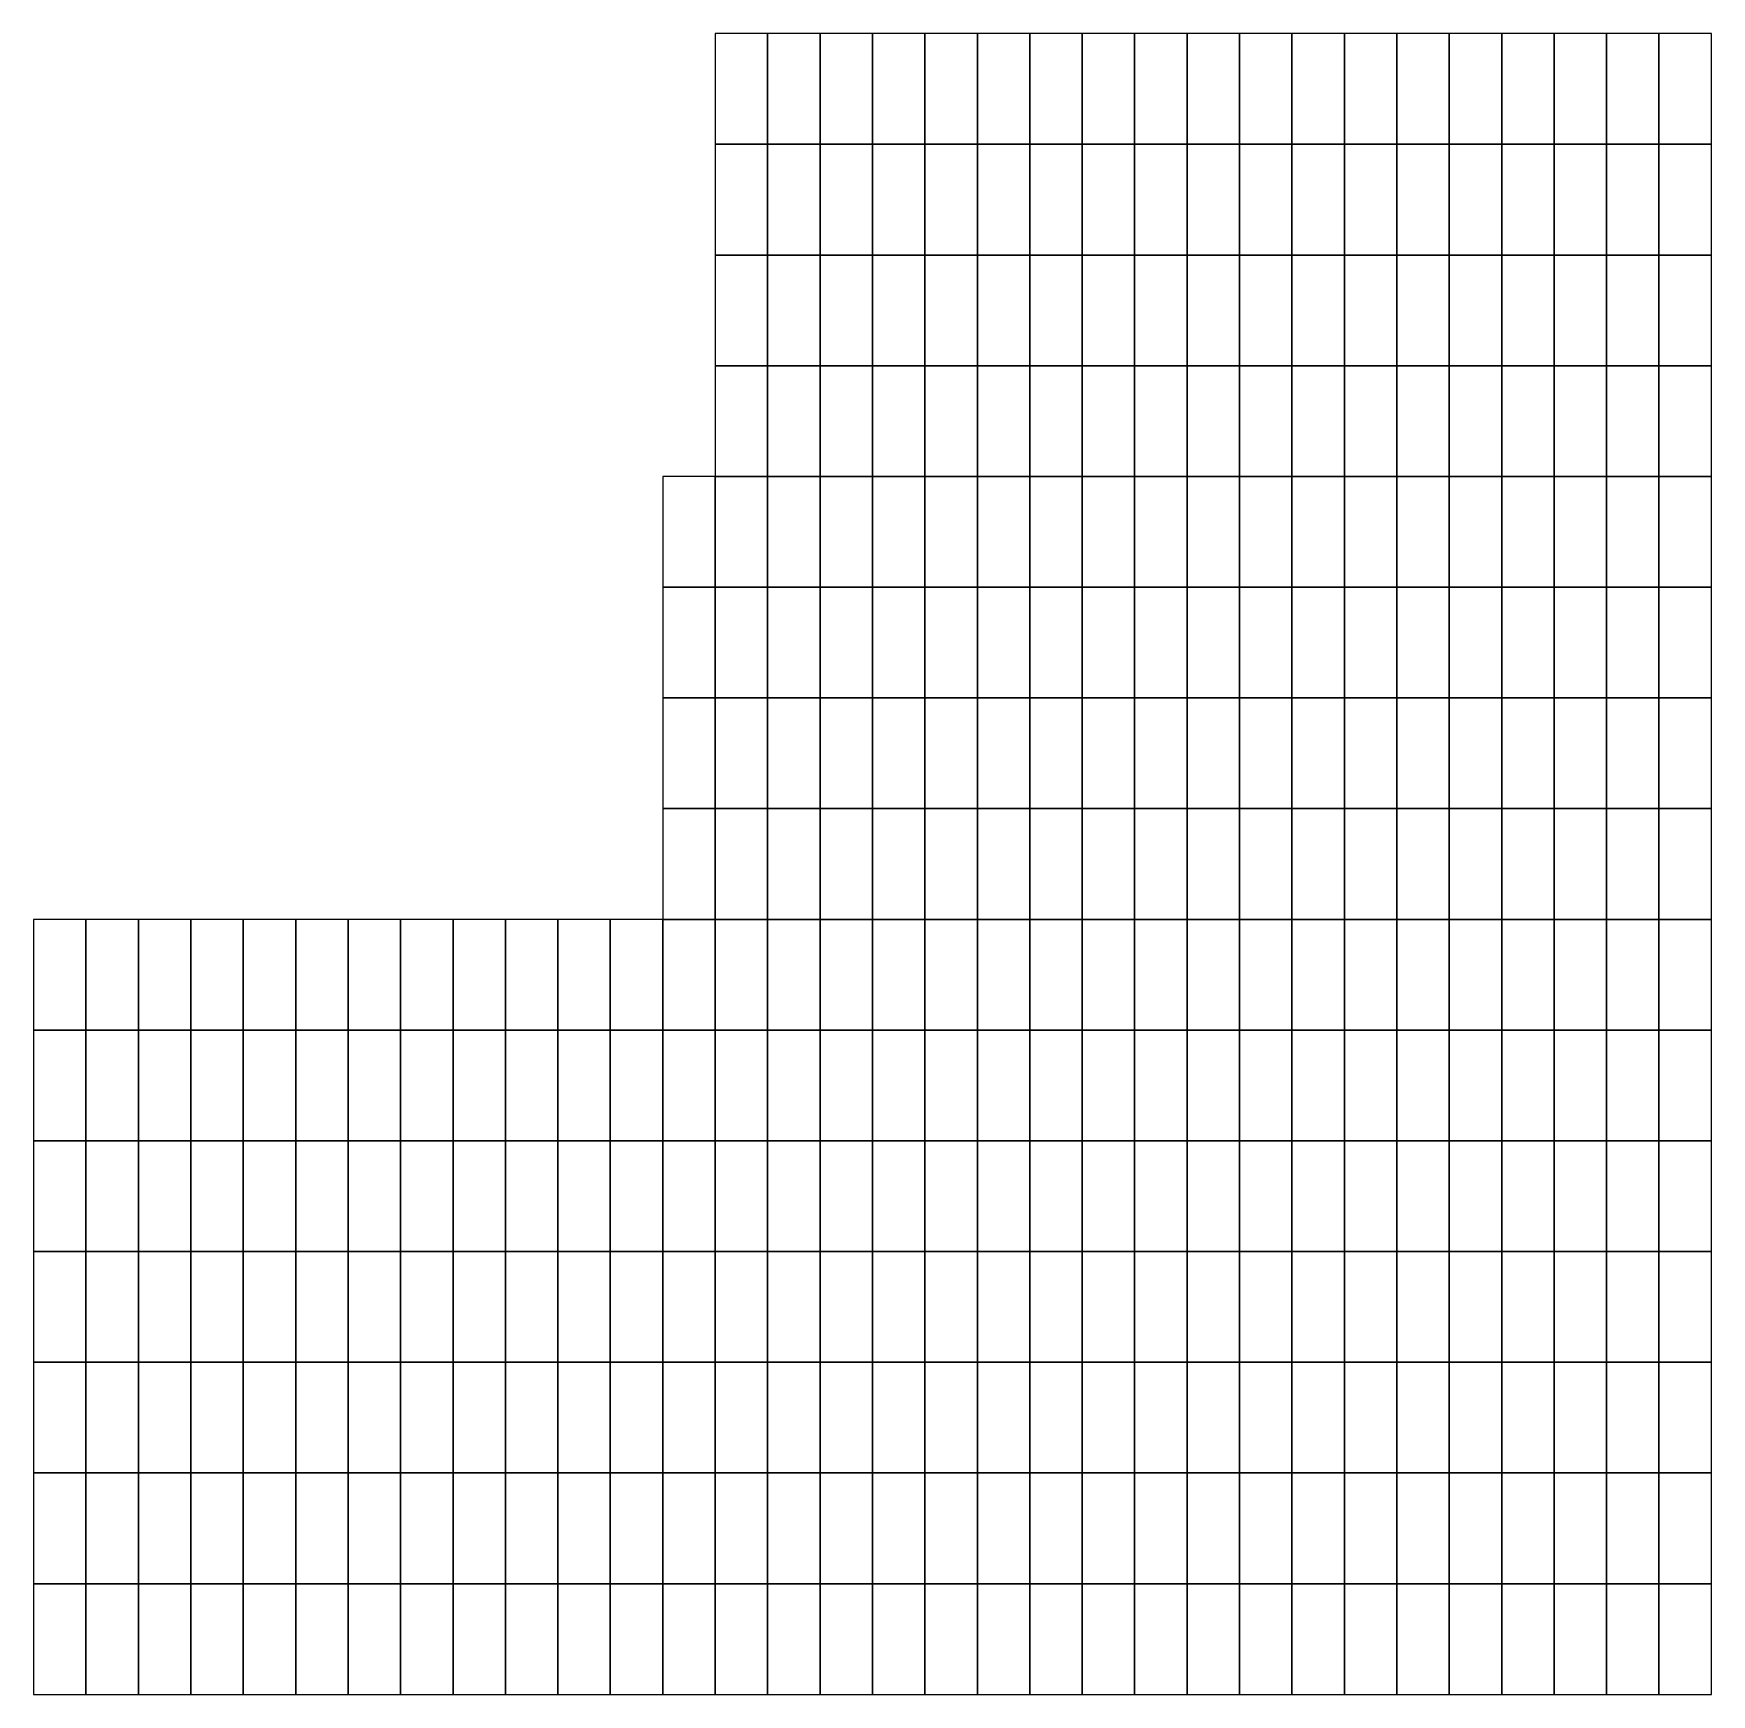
# Model space of a CAD drawing. Header units: millimetres. Extents: x -551172 to 227904, y -3435 to 261611.
# Drawn here: x 166790 to 169670, y 68497 to 71347 of the extents above; entities that cross this region are included whole.
import ezdxf

# ---------------------------------------------------------------- set-up
doc = ezdxf.new("R2010")
doc.units = ezdxf.units.MM
doc.header["$LTSCALE"] = 100
doc.layers.add('F-WALL1', color=2, linetype='Continuous')

msp = doc.modelspace()

# ---------------------------------------------------------------- linework, layer by layer
at = {"layer": 'F-WALL1', "color": 6}
for points in [[(167960.4, 71156.8), (168050.4, 71156.8), (168050.4, 71346.8), (167960.4, 71346.8)], [(168050.4, 71156.8), (168140.4, 71156.8), (168140.4, 71346.8), (168050.4, 71346.8)], [(168140.4, 71156.8), (168230.4, 71156.8), (168230.4, 71346.8), (168140.4, 71346.8)], [(168230.4, 71156.8), (168320.4, 71156.8), (168320.4, 71346.8), (168230.4, 71346.8)], [(168320.4, 71156.8), (168410.4, 71156.8), (168410.4, 71346.8), (168320.4, 71346.8)], [(168410.4, 71156.8), (168500.4, 71156.8), (168500.4, 71346.8), (168410.4, 71346.8)], [(168500.4, 71156.8), (168590.4, 71156.8), (168590.4, 71346.8), (168500.4, 71346.8)], [(168590.4, 71156.8), (168680.4, 71156.8), (168680.4, 71346.8), (168590.4, 71346.8)], [(168680.4, 71156.8), (168770.4, 71156.8), (168770.4, 71346.8), (168680.4, 71346.8)], [(168770.4, 71156.8), (168860.4, 71156.8), (168860.4, 71346.8), (168770.4, 71346.8)], [(168860.4, 71156.8), (168950.4, 71156.8), (168950.4, 71346.8), (168860.4, 71346.8)], [(168950.4, 71156.8), (169040.4, 71156.8), (169040.4, 71346.8), (168950.4, 71346.8)], [(169040.4, 71156.8), (169130.4, 71156.8), (169130.4, 71346.8), (169040.4, 71346.8)], [(169130.4, 71156.8), (169220.4, 71156.8), (169220.4, 71346.8), (169130.4, 71346.8)], [(169220.4, 71156.8), (169310.4, 71156.8), (169310.4, 71346.8), (169220.4, 71346.8)], [(169310.4, 71156.8), (169400.4, 71156.8), (169400.4, 71346.8), (169310.4, 71346.8)], [(169400.4, 71156.8), (169490.4, 71156.8), (169490.4, 71346.8), (169400.4, 71346.8)], [(169490.4, 71156.8), (169580.4, 71156.8), (169580.4, 71346.8), (169490.4, 71346.8)], [(169580.4, 71156.8), (169670.4, 71156.8), (169670.4, 71346.8), (169580.4, 71346.8)], [(167960.4, 70966.8), (168050.4, 70966.8), (168050.4, 71156.8), (167960.4, 71156.8)], [(168050.4, 70966.8), (168140.4, 70966.8), (168140.4, 71156.8), (168050.4, 71156.8)], [(168140.4, 70966.8), (168230.4, 70966.8), (168230.4, 71156.8), (168140.4, 71156.8)], [(168230.4, 70966.8), (168320.4, 70966.8), (168320.4, 71156.8), (168230.4, 71156.8)], [(168320.4, 70966.8), (168410.4, 70966.8), (168410.4, 71156.8), (168320.4, 71156.8)], [(168410.4, 70966.8), (168500.4, 70966.8), (168500.4, 71156.8), (168410.4, 71156.8)], [(168500.4, 70966.8), (168590.4, 70966.8), (168590.4, 71156.8), (168500.4, 71156.8)], [(168590.4, 70966.8), (168680.4, 70966.8), (168680.4, 71156.8), (168590.4, 71156.8)], [(168680.4, 70966.8), (168770.4, 70966.8), (168770.4, 71156.8), (168680.4, 71156.8)], [(168770.4, 70966.8), (168860.4, 70966.8), (168860.4, 71156.8), (168770.4, 71156.8)], [(168860.4, 70966.8), (168950.4, 70966.8), (168950.4, 71156.8), (168860.4, 71156.8)], [(168950.4, 70966.8), (169040.4, 70966.8), (169040.4, 71156.8), (168950.4, 71156.8)], [(169040.4, 70966.8), (169130.4, 70966.8), (169130.4, 71156.8), (169040.4, 71156.8)], [(169130.4, 70966.8), (169220.4, 70966.8), (169220.4, 71156.8), (169130.4, 71156.8)], [(169220.4, 70966.8), (169310.4, 70966.8), (169310.4, 71156.8), (169220.4, 71156.8)], [(169310.4, 70966.8), (169400.4, 70966.8), (169400.4, 71156.8), (169310.4, 71156.8)], [(169400.4, 70966.8), (169490.4, 70966.8), (169490.4, 71156.8), (169400.4, 71156.8)], [(169490.4, 70966.8), (169580.4, 70966.8), (169580.4, 71156.8), (169490.4, 71156.8)], [(169580.4, 70966.8), (169670.4, 70966.8), (169670.4, 71156.8), (169580.4, 71156.8)], [(167960.4, 70776.8), (168050.4, 70776.8), (168050.4, 70966.8), (167960.4, 70966.8)], [(168050.4, 70776.8), (168140.4, 70776.8), (168140.4, 70966.8), (168050.4, 70966.8)], [(168140.4, 70776.8), (168230.4, 70776.8), (168230.4, 70966.8), (168140.4, 70966.8)], [(168230.4, 70776.8), (168320.4, 70776.8), (168320.4, 70966.8), (168230.4, 70966.8)], [(168320.4, 70776.8), (168410.4, 70776.8), (168410.4, 70966.8), (168320.4, 70966.8)], [(168410.4, 70776.8), (168500.4, 70776.8), (168500.4, 70966.8), (168410.4, 70966.8)], [(168500.4, 70776.8), (168590.4, 70776.8), (168590.4, 70966.8), (168500.4, 70966.8)], [(168590.4, 70776.8), (168680.4, 70776.8), (168680.4, 70966.8), (168590.4, 70966.8)], [(168680.4, 70776.8), (168770.4, 70776.8), (168770.4, 70966.8), (168680.4, 70966.8)], [(168770.4, 70776.8), (168860.4, 70776.8), (168860.4, 70966.8), (168770.4, 70966.8)], [(168860.4, 70776.8), (168950.4, 70776.8), (168950.4, 70966.8), (168860.4, 70966.8)], [(168950.4, 70776.8), (169040.4, 70776.8), (169040.4, 70966.8), (168950.4, 70966.8)], [(169040.4, 70776.8), (169130.4, 70776.8), (169130.4, 70966.8), (169040.4, 70966.8)], [(169130.4, 70776.8), (169220.4, 70776.8), (169220.4, 70966.8), (169130.4, 70966.8)], [(169220.4, 70776.8), (169310.4, 70776.8), (169310.4, 70966.8), (169220.4, 70966.8)], [(169310.4, 70776.8), (169400.4, 70776.8), (169400.4, 70966.8), (169310.4, 70966.8)], [(169400.4, 70776.8), (169490.4, 70776.8), (169490.4, 70966.8), (169400.4, 70966.8)], [(169490.4, 70776.8), (169580.4, 70776.8), (169580.4, 70966.8), (169490.4, 70966.8)], [(169580.4, 70776.8), (169670.4, 70776.8), (169670.4, 70966.8), (169580.4, 70966.8)], [(167960.4, 70586.8), (168050.4, 70586.8), (168050.4, 70776.8), (167960.4, 70776.8)], [(168050.4, 70586.8), (168140.4, 70586.8), (168140.4, 70776.8), (168050.4, 70776.8)], [(168140.4, 70586.8), (168230.4, 70586.8), (168230.4, 70776.8), (168140.4, 70776.8)], [(168230.4, 70586.8), (168320.4, 70586.8), (168320.4, 70776.8), (168230.4, 70776.8)], [(168320.4, 70586.8), (168410.4, 70586.8), (168410.4, 70776.8), (168320.4, 70776.8)], [(168410.4, 70586.8), (168500.4, 70586.8), (168500.4, 70776.8), (168410.4, 70776.8)], [(168500.4, 70586.8), (168590.4, 70586.8), (168590.4, 70776.8), (168500.4, 70776.8)], [(168590.4, 70586.8), (168680.4, 70586.8), (168680.4, 70776.8), (168590.4, 70776.8)], [(168680.4, 70586.8), (168770.4, 70586.8), (168770.4, 70776.8), (168680.4, 70776.8)], [(168770.4, 70586.8), (168860.4, 70586.8), (168860.4, 70776.8), (168770.4, 70776.8)], [(168860.4, 70586.8), (168950.4, 70586.8), (168950.4, 70776.8), (168860.4, 70776.8)], [(168950.4, 70586.8), (169040.4, 70586.8), (169040.4, 70776.8), (168950.4, 70776.8)], [(169040.4, 70586.8), (169130.4, 70586.8), (169130.4, 70776.8), (169040.4, 70776.8)], [(169130.4, 70586.8), (169220.4, 70586.8), (169220.4, 70776.8), (169130.4, 70776.8)], [(169220.4, 70586.8), (169310.4, 70586.8), (169310.4, 70776.8), (169220.4, 70776.8)], [(169310.4, 70586.8), (169400.4, 70586.8), (169400.4, 70776.8), (169310.4, 70776.8)], [(169400.4, 70586.8), (169490.4, 70586.8), (169490.4, 70776.8), (169400.4, 70776.8)], [(169490.4, 70586.8), (169580.4, 70586.8), (169580.4, 70776.8), (169490.4, 70776.8)], [(169580.4, 70586.8), (169670.4, 70586.8), (169670.4, 70776.8), (169580.4, 70776.8)], [(167870.4, 70396.8), (167960.4, 70396.8), (167960.4, 70586.8), (167870.4, 70586.8)], [(167960.4, 70396.8), (168050.4, 70396.8), (168050.4, 70586.8), (167960.4, 70586.8)], [(168050.4, 70396.8), (168140.4, 70396.8), (168140.4, 70586.8), (168050.4, 70586.8)], [(168140.4, 70396.8), (168230.4, 70396.8), (168230.4, 70586.8), (168140.4, 70586.8)], [(168230.4, 70396.8), (168320.4, 70396.8), (168320.4, 70586.8), (168230.4, 70586.8)], [(168320.4, 70396.8), (168410.4, 70396.8), (168410.4, 70586.8), (168320.4, 70586.8)], [(168410.4, 70396.8), (168500.4, 70396.8), (168500.4, 70586.8), (168410.4, 70586.8)], [(168500.4, 70396.8), (168590.4, 70396.8), (168590.4, 70586.8), (168500.4, 70586.8)], [(168590.4, 70396.8), (168680.4, 70396.8), (168680.4, 70586.8), (168590.4, 70586.8)], [(168680.4, 70396.8), (168770.4, 70396.8), (168770.4, 70586.8), (168680.4, 70586.8)], [(168770.4, 70396.8), (168860.4, 70396.8), (168860.4, 70586.8), (168770.4, 70586.8)], [(168860.4, 70396.8), (168950.4, 70396.8), (168950.4, 70586.8), (168860.4, 70586.8)], [(168950.4, 70396.8), (169040.4, 70396.8), (169040.4, 70586.8), (168950.4, 70586.8)], [(169040.4, 70396.8), (169130.4, 70396.8), (169130.4, 70586.8), (169040.4, 70586.8)], [(169130.4, 70396.8), (169220.4, 70396.8), (169220.4, 70586.8), (169130.4, 70586.8)], [(169220.4, 70396.8), (169310.4, 70396.8), (169310.4, 70586.8), (169220.4, 70586.8)], [(169310.4, 70396.8), (169400.4, 70396.8), (169400.4, 70586.8), (169310.4, 70586.8)], [(169400.4, 70396.8), (169490.4, 70396.8), (169490.4, 70586.8), (169400.4, 70586.8)], [(169490.4, 70396.8), (169580.4, 70396.8), (169580.4, 70586.8), (169490.4, 70586.8)], [(169580.4, 70396.8), (169670.4, 70396.8), (169670.4, 70586.8), (169580.4, 70586.8)], [(167870.4, 70206.8), (167960.4, 70206.8), (167960.4, 70396.8), (167870.4, 70396.8)], [(167960.4, 70206.8), (168050.4, 70206.8), (168050.4, 70396.8), (167960.4, 70396.8)], [(168050.4, 70206.8), (168140.4, 70206.8), (168140.4, 70396.8), (168050.4, 70396.8)], [(168140.4, 70206.8), (168230.4, 70206.8), (168230.4, 70396.8), (168140.4, 70396.8)], [(168230.4, 70206.8), (168320.4, 70206.8), (168320.4, 70396.8), (168230.4, 70396.8)], [(168320.4, 70206.8), (168410.4, 70206.8), (168410.4, 70396.8), (168320.4, 70396.8)], [(168410.4, 70206.8), (168500.4, 70206.8), (168500.4, 70396.8), (168410.4, 70396.8)], [(168500.4, 70206.8), (168590.4, 70206.8), (168590.4, 70396.8), (168500.4, 70396.8)], [(168590.4, 70206.8), (168680.4, 70206.8), (168680.4, 70396.8), (168590.4, 70396.8)], [(168680.4, 70206.8), (168770.4, 70206.8), (168770.4, 70396.8), (168680.4, 70396.8)], [(168770.4, 70206.8), (168860.4, 70206.8), (168860.4, 70396.8), (168770.4, 70396.8)], [(168860.4, 70206.8), (168950.4, 70206.8), (168950.4, 70396.8), (168860.4, 70396.8)], [(168950.4, 70206.8), (169040.4, 70206.8), (169040.4, 70396.8), (168950.4, 70396.8)], [(169040.4, 70206.8), (169130.4, 70206.8), (169130.4, 70396.8), (169040.4, 70396.8)], [(169130.4, 70206.8), (169220.4, 70206.8), (169220.4, 70396.8), (169130.4, 70396.8)], [(169220.4, 70206.8), (169310.4, 70206.8), (169310.4, 70396.8), (169220.4, 70396.8)], [(169310.4, 70206.8), (169400.4, 70206.8), (169400.4, 70396.8), (169310.4, 70396.8)], [(169400.4, 70206.8), (169490.4, 70206.8), (169490.4, 70396.8), (169400.4, 70396.8)], [(169490.4, 70206.8), (169580.4, 70206.8), (169580.4, 70396.8), (169490.4, 70396.8)], [(169580.4, 70206.8), (169670.4, 70206.8), (169670.4, 70396.8), (169580.4, 70396.8)], [(167870.4, 70016.8), (167960.4, 70016.8), (167960.4, 70206.8), (167870.4, 70206.8)], [(167960.4, 70016.8), (168050.4, 70016.8), (168050.4, 70206.8), (167960.4, 70206.8)], [(168050.4, 70016.8), (168140.4, 70016.8), (168140.4, 70206.8), (168050.4, 70206.8)], [(168140.4, 70016.8), (168230.4, 70016.8), (168230.4, 70206.8), (168140.4, 70206.8)], [(168230.4, 70016.8), (168320.4, 70016.8), (168320.4, 70206.8), (168230.4, 70206.8)], [(168320.4, 70016.8), (168410.4, 70016.8), (168410.4, 70206.8), (168320.4, 70206.8)], [(168410.4, 70016.8), (168500.4, 70016.8), (168500.4, 70206.8), (168410.4, 70206.8)], [(168500.4, 70016.8), (168590.4, 70016.8), (168590.4, 70206.8), (168500.4, 70206.8)], [(168590.4, 70016.8), (168680.4, 70016.8), (168680.4, 70206.8), (168590.4, 70206.8)], [(168680.4, 70016.8), (168770.4, 70016.8), (168770.4, 70206.8), (168680.4, 70206.8)], [(168770.4, 70016.8), (168860.4, 70016.8), (168860.4, 70206.8), (168770.4, 70206.8)], [(168860.4, 70016.8), (168950.4, 70016.8), (168950.4, 70206.8), (168860.4, 70206.8)], [(168950.4, 70016.8), (169040.4, 70016.8), (169040.4, 70206.8), (168950.4, 70206.8)], [(169040.4, 70016.8), (169130.4, 70016.8), (169130.4, 70206.8), (169040.4, 70206.8)], [(169130.4, 70016.8), (169220.4, 70016.8), (169220.4, 70206.8), (169130.4, 70206.8)], [(169220.4, 70016.8), (169310.4, 70016.8), (169310.4, 70206.8), (169220.4, 70206.8)], [(169310.4, 70016.8), (169400.4, 70016.8), (169400.4, 70206.8), (169310.4, 70206.8)], [(169400.4, 70016.8), (169490.4, 70016.8), (169490.4, 70206.8), (169400.4, 70206.8)], [(169490.4, 70016.8), (169580.4, 70016.8), (169580.4, 70206.8), (169490.4, 70206.8)], [(169580.4, 70016.8), (169670.4, 70016.8), (169670.4, 70206.8), (169580.4, 70206.8)], [(167870.4, 69826.8), (167960.4, 69826.8), (167960.4, 70016.8), (167870.4, 70016.8)], [(167960.4, 69826.8), (168050.4, 69826.8), (168050.4, 70016.8), (167960.4, 70016.8)], [(168050.4, 69826.8), (168140.4, 69826.8), (168140.4, 70016.8), (168050.4, 70016.8)], [(168140.4, 69826.8), (168230.4, 69826.8), (168230.4, 70016.8), (168140.4, 70016.8)], [(168230.4, 69826.8), (168320.4, 69826.8), (168320.4, 70016.8), (168230.4, 70016.8)], [(168320.4, 69826.8), (168410.4, 69826.8), (168410.4, 70016.8), (168320.4, 70016.8)], [(168410.4, 69826.8), (168500.4, 69826.8), (168500.4, 70016.8), (168410.4, 70016.8)], [(168500.4, 69826.8), (168590.4, 69826.8), (168590.4, 70016.8), (168500.4, 70016.8)], [(168590.4, 69826.8), (168680.4, 69826.8), (168680.4, 70016.8), (168590.4, 70016.8)], [(168680.4, 69826.8), (168770.4, 69826.8), (168770.4, 70016.8), (168680.4, 70016.8)], [(168770.4, 69826.8), (168860.4, 69826.8), (168860.4, 70016.8), (168770.4, 70016.8)], [(168860.4, 69826.8), (168950.4, 69826.8), (168950.4, 70016.8), (168860.4, 70016.8)], [(168950.4, 69826.8), (169040.4, 69826.8), (169040.4, 70016.8), (168950.4, 70016.8)], [(169040.4, 69826.8), (169130.4, 69826.8), (169130.4, 70016.8), (169040.4, 70016.8)], [(169130.4, 69826.8), (169220.4, 69826.8), (169220.4, 70016.8), (169130.4, 70016.8)], [(169220.4, 69826.8), (169310.4, 69826.8), (169310.4, 70016.8), (169220.4, 70016.8)], [(169310.4, 69826.8), (169400.4, 69826.8), (169400.4, 70016.8), (169310.4, 70016.8)], [(169400.4, 69826.8), (169490.4, 69826.8), (169490.4, 70016.8), (169400.4, 70016.8)], [(169490.4, 69826.8), (169580.4, 69826.8), (169580.4, 70016.8), (169490.4, 70016.8)], [(169580.4, 69826.8), (169670.4, 69826.8), (169670.4, 70016.8), (169580.4, 70016.8)], [(166790.4, 69636.8), (166880.4, 69636.8), (166880.4, 69826.8), (166790.4, 69826.8)], [(166880.4, 69636.8), (166970.4, 69636.8), (166970.4, 69826.8), (166880.4, 69826.8)], [(166970.4, 69636.8), (167060.4, 69636.8), (167060.4, 69826.8), (166970.4, 69826.8)], [(167060.4, 69636.8), (167150.4, 69636.8), (167150.4, 69826.8), (167060.4, 69826.8)], [(167150.4, 69636.8), (167240.4, 69636.8), (167240.4, 69826.8), (167150.4, 69826.8)], [(167240.4, 69636.8), (167330.4, 69636.8), (167330.4, 69826.8), (167240.4, 69826.8)], [(167330.4, 69636.8), (167420.4, 69636.8), (167420.4, 69826.8), (167330.4, 69826.8)], [(167420.4, 69636.8), (167510.4, 69636.8), (167510.4, 69826.8), (167420.4, 69826.8)], [(167510.4, 69636.8), (167600.4, 69636.8), (167600.4, 69826.8), (167510.4, 69826.8)], [(167600.4, 69636.8), (167690.4, 69636.8), (167690.4, 69826.8), (167600.4, 69826.8)], [(167690.4, 69636.8), (167780.4, 69636.8), (167780.4, 69826.8), (167690.4, 69826.8)], [(167780.4, 69636.8), (167870.4, 69636.8), (167870.4, 69826.8), (167780.4, 69826.8)], [(167870.4, 69636.8), (167960.4, 69636.8), (167960.4, 69826.8), (167870.4, 69826.8)], [(167960.4, 69636.8), (168050.4, 69636.8), (168050.4, 69826.8), (167960.4, 69826.8)], [(168050.4, 69636.8), (168140.4, 69636.8), (168140.4, 69826.8), (168050.4, 69826.8)], [(168140.4, 69636.8), (168230.4, 69636.8), (168230.4, 69826.8), (168140.4, 69826.8)], [(168230.4, 69636.8), (168320.4, 69636.8), (168320.4, 69826.8), (168230.4, 69826.8)], [(168320.4, 69636.8), (168410.4, 69636.8), (168410.4, 69826.8), (168320.4, 69826.8)], [(168410.4, 69636.8), (168500.4, 69636.8), (168500.4, 69826.8), (168410.4, 69826.8)], [(168500.4, 69636.8), (168590.4, 69636.8), (168590.4, 69826.8), (168500.4, 69826.8)], [(168590.4, 69636.8), (168680.4, 69636.8), (168680.4, 69826.8), (168590.4, 69826.8)], [(168680.4, 69636.8), (168770.4, 69636.8), (168770.4, 69826.8), (168680.4, 69826.8)], [(168770.4, 69636.8), (168860.4, 69636.8), (168860.4, 69826.8), (168770.4, 69826.8)], [(168860.4, 69636.8), (168950.4, 69636.8), (168950.4, 69826.8), (168860.4, 69826.8)], [(168950.4, 69636.8), (169040.4, 69636.8), (169040.4, 69826.8), (168950.4, 69826.8)], [(169040.4, 69636.8), (169130.4, 69636.8), (169130.4, 69826.8), (169040.4, 69826.8)], [(169130.4, 69636.8), (169220.4, 69636.8), (169220.4, 69826.8), (169130.4, 69826.8)], [(169220.4, 69636.8), (169310.4, 69636.8), (169310.4, 69826.8), (169220.4, 69826.8)], [(169310.4, 69636.8), (169400.4, 69636.8), (169400.4, 69826.8), (169310.4, 69826.8)], [(169400.4, 69636.8), (169490.4, 69636.8), (169490.4, 69826.8), (169400.4, 69826.8)], [(169490.4, 69636.8), (169580.4, 69636.8), (169580.4, 69826.8), (169490.4, 69826.8)], [(169580.4, 69636.8), (169670.4, 69636.8), (169670.4, 69826.8), (169580.4, 69826.8)], [(166790.4, 69446.8), (166880.4, 69446.8), (166880.4, 69636.8), (166790.4, 69636.8)], [(166880.4, 69446.8), (166970.4, 69446.8), (166970.4, 69636.8), (166880.4, 69636.8)], [(166970.4, 69446.8), (167060.4, 69446.8), (167060.4, 69636.8), (166970.4, 69636.8)], [(167060.4, 69446.8), (167150.4, 69446.8), (167150.4, 69636.8), (167060.4, 69636.8)], [(167150.4, 69446.8), (167240.4, 69446.8), (167240.4, 69636.8), (167150.4, 69636.8)], [(167240.4, 69446.8), (167330.4, 69446.8), (167330.4, 69636.8), (167240.4, 69636.8)], [(167330.4, 69446.8), (167420.4, 69446.8), (167420.4, 69636.8), (167330.4, 69636.8)], [(167420.4, 69446.8), (167510.4, 69446.8), (167510.4, 69636.8), (167420.4, 69636.8)], [(167510.4, 69446.8), (167600.4, 69446.8), (167600.4, 69636.8), (167510.4, 69636.8)], [(167600.4, 69446.8), (167690.4, 69446.8), (167690.4, 69636.8), (167600.4, 69636.8)], [(167690.4, 69446.8), (167780.4, 69446.8), (167780.4, 69636.8), (167690.4, 69636.8)], [(167780.4, 69446.8), (167870.4, 69446.8), (167870.4, 69636.8), (167780.4, 69636.8)], [(167870.4, 69446.8), (167960.4, 69446.8), (167960.4, 69636.8), (167870.4, 69636.8)], [(167960.4, 69446.8), (168050.4, 69446.8), (168050.4, 69636.8), (167960.4, 69636.8)], [(168050.4, 69446.8), (168140.4, 69446.8), (168140.4, 69636.8), (168050.4, 69636.8)], [(168140.4, 69446.8), (168230.4, 69446.8), (168230.4, 69636.8), (168140.4, 69636.8)], [(168230.4, 69446.8), (168320.4, 69446.8), (168320.4, 69636.8), (168230.4, 69636.8)], [(168320.4, 69446.8), (168410.4, 69446.8), (168410.4, 69636.8), (168320.4, 69636.8)], [(168410.4, 69446.8), (168500.4, 69446.8), (168500.4, 69636.8), (168410.4, 69636.8)], [(168500.4, 69446.8), (168590.4, 69446.8), (168590.4, 69636.8), (168500.4, 69636.8)], [(168590.4, 69446.8), (168680.4, 69446.8), (168680.4, 69636.8), (168590.4, 69636.8)], [(168680.4, 69446.8), (168770.4, 69446.8), (168770.4, 69636.8), (168680.4, 69636.8)], [(168770.4, 69446.8), (168860.4, 69446.8), (168860.4, 69636.8), (168770.4, 69636.8)], [(168860.4, 69446.8), (168950.4, 69446.8), (168950.4, 69636.8), (168860.4, 69636.8)], [(168950.4, 69446.8), (169040.4, 69446.8), (169040.4, 69636.8), (168950.4, 69636.8)], [(169040.4, 69446.8), (169130.4, 69446.8), (169130.4, 69636.8), (169040.4, 69636.8)], [(169130.4, 69446.8), (169220.4, 69446.8), (169220.4, 69636.8), (169130.4, 69636.8)], [(169220.4, 69446.8), (169310.4, 69446.8), (169310.4, 69636.8), (169220.4, 69636.8)], [(169310.4, 69446.8), (169400.4, 69446.8), (169400.4, 69636.8), (169310.4, 69636.8)], [(169400.4, 69446.8), (169490.4, 69446.8), (169490.4, 69636.8), (169400.4, 69636.8)], [(169490.4, 69446.8), (169580.4, 69446.8), (169580.4, 69636.8), (169490.4, 69636.8)], [(169580.4, 69446.8), (169670.4, 69446.8), (169670.4, 69636.8), (169580.4, 69636.8)], [(166790.4, 69256.8), (166880.4, 69256.8), (166880.4, 69446.8), (166790.4, 69446.8)], [(166880.4, 69256.8), (166970.4, 69256.8), (166970.4, 69446.8), (166880.4, 69446.8)], [(166970.4, 69256.8), (167060.4, 69256.8), (167060.4, 69446.8), (166970.4, 69446.8)], [(167060.4, 69256.8), (167150.4, 69256.8), (167150.4, 69446.8), (167060.4, 69446.8)], [(167150.4, 69256.8), (167240.4, 69256.8), (167240.4, 69446.8), (167150.4, 69446.8)], [(167240.4, 69256.8), (167330.4, 69256.8), (167330.4, 69446.8), (167240.4, 69446.8)], [(167330.4, 69256.8), (167420.4, 69256.8), (167420.4, 69446.8), (167330.4, 69446.8)], [(167420.4, 69256.8), (167510.4, 69256.8), (167510.4, 69446.8), (167420.4, 69446.8)], [(167510.4, 69256.8), (167600.4, 69256.8), (167600.4, 69446.8), (167510.4, 69446.8)], [(167600.4, 69256.8), (167690.4, 69256.8), (167690.4, 69446.8), (167600.4, 69446.8)], [(167690.4, 69256.8), (167780.4, 69256.8), (167780.4, 69446.8), (167690.4, 69446.8)], [(167780.4, 69256.8), (167870.4, 69256.8), (167870.4, 69446.8), (167780.4, 69446.8)], [(167870.4, 69256.8), (167960.4, 69256.8), (167960.4, 69446.8), (167870.4, 69446.8)], [(167960.4, 69256.8), (168050.4, 69256.8), (168050.4, 69446.8), (167960.4, 69446.8)], [(168050.4, 69256.8), (168140.4, 69256.8), (168140.4, 69446.8), (168050.4, 69446.8)], [(168140.4, 69256.8), (168230.4, 69256.8), (168230.4, 69446.8), (168140.4, 69446.8)], [(168230.4, 69256.8), (168320.4, 69256.8), (168320.4, 69446.8), (168230.4, 69446.8)], [(168320.4, 69256.8), (168410.4, 69256.8), (168410.4, 69446.8), (168320.4, 69446.8)], [(168410.4, 69256.8), (168500.4, 69256.8), (168500.4, 69446.8), (168410.4, 69446.8)], [(168500.4, 69256.8), (168590.4, 69256.8), (168590.4, 69446.8), (168500.4, 69446.8)], [(168590.4, 69256.8), (168680.4, 69256.8), (168680.4, 69446.8), (168590.4, 69446.8)], [(168680.4, 69256.8), (168770.4, 69256.8), (168770.4, 69446.8), (168680.4, 69446.8)], [(168770.4, 69256.8), (168860.4, 69256.8), (168860.4, 69446.8), (168770.4, 69446.8)], [(168860.4, 69256.8), (168950.4, 69256.8), (168950.4, 69446.8), (168860.4, 69446.8)], [(168950.4, 69256.8), (169040.4, 69256.8), (169040.4, 69446.8), (168950.4, 69446.8)], [(169040.4, 69256.8), (169130.4, 69256.8), (169130.4, 69446.8), (169040.4, 69446.8)], [(169130.4, 69256.8), (169220.4, 69256.8), (169220.4, 69446.8), (169130.4, 69446.8)], [(169220.4, 69256.8), (169310.4, 69256.8), (169310.4, 69446.8), (169220.4, 69446.8)], [(169310.4, 69256.8), (169400.4, 69256.8), (169400.4, 69446.8), (169310.4, 69446.8)], [(169400.4, 69256.8), (169490.4, 69256.8), (169490.4, 69446.8), (169400.4, 69446.8)], [(169490.4, 69256.8), (169580.4, 69256.8), (169580.4, 69446.8), (169490.4, 69446.8)], [(169580.4, 69256.8), (169670.4, 69256.8), (169670.4, 69446.8), (169580.4, 69446.8)], [(166790.4, 69066.8), (166880.4, 69066.8), (166880.4, 69256.8), (166790.4, 69256.8)], [(166880.4, 69066.8), (166970.4, 69066.8), (166970.4, 69256.8), (166880.4, 69256.8)], [(166970.4, 69066.8), (167060.4, 69066.8), (167060.4, 69256.8), (166970.4, 69256.8)], [(167060.4, 69066.8), (167150.4, 69066.8), (167150.4, 69256.8), (167060.4, 69256.8)], [(167150.4, 69066.8), (167240.4, 69066.8), (167240.4, 69256.8), (167150.4, 69256.8)], [(167240.4, 69066.8), (167330.4, 69066.8), (167330.4, 69256.8), (167240.4, 69256.8)], [(167330.4, 69066.8), (167420.4, 69066.8), (167420.4, 69256.8), (167330.4, 69256.8)], [(167420.4, 69066.8), (167510.4, 69066.8), (167510.4, 69256.8), (167420.4, 69256.8)], [(167510.4, 69066.8), (167600.4, 69066.8), (167600.4, 69256.8), (167510.4, 69256.8)], [(167600.4, 69066.8), (167690.4, 69066.8), (167690.4, 69256.8), (167600.4, 69256.8)], [(167690.4, 69066.8), (167780.4, 69066.8), (167780.4, 69256.8), (167690.4, 69256.8)], [(167780.4, 69066.8), (167870.4, 69066.8), (167870.4, 69256.8), (167780.4, 69256.8)], [(167870.4, 69066.8), (167960.4, 69066.8), (167960.4, 69256.8), (167870.4, 69256.8)], [(167960.4, 69066.8), (168050.4, 69066.8), (168050.4, 69256.8), (167960.4, 69256.8)], [(168050.4, 69066.8), (168140.4, 69066.8), (168140.4, 69256.8), (168050.4, 69256.8)], [(168140.4, 69066.8), (168230.4, 69066.8), (168230.4, 69256.8), (168140.4, 69256.8)], [(168230.4, 69066.8), (168320.4, 69066.8), (168320.4, 69256.8), (168230.4, 69256.8)], [(168320.4, 69066.8), (168410.4, 69066.8), (168410.4, 69256.8), (168320.4, 69256.8)], [(168410.4, 69066.8), (168500.4, 69066.8), (168500.4, 69256.8), (168410.4, 69256.8)], [(168500.4, 69066.8), (168590.4, 69066.8), (168590.4, 69256.8), (168500.4, 69256.8)], [(168590.4, 69066.8), (168680.4, 69066.8), (168680.4, 69256.8), (168590.4, 69256.8)], [(168680.4, 69066.8), (168770.4, 69066.8), (168770.4, 69256.8), (168680.4, 69256.8)], [(168770.4, 69066.8), (168860.4, 69066.8), (168860.4, 69256.8), (168770.4, 69256.8)], [(168860.4, 69066.8), (168950.4, 69066.8), (168950.4, 69256.8), (168860.4, 69256.8)], [(168950.4, 69066.8), (169040.4, 69066.8), (169040.4, 69256.8), (168950.4, 69256.8)], [(169040.4, 69066.8), (169130.4, 69066.8), (169130.4, 69256.8), (169040.4, 69256.8)], [(169130.4, 69066.8), (169220.4, 69066.8), (169220.4, 69256.8), (169130.4, 69256.8)], [(169220.4, 69066.8), (169310.4, 69066.8), (169310.4, 69256.8), (169220.4, 69256.8)], [(169310.4, 69066.8), (169400.4, 69066.8), (169400.4, 69256.8), (169310.4, 69256.8)], [(169400.4, 69066.8), (169490.4, 69066.8), (169490.4, 69256.8), (169400.4, 69256.8)], [(169490.4, 69066.8), (169580.4, 69066.8), (169580.4, 69256.8), (169490.4, 69256.8)], [(169580.4, 69066.8), (169670.4, 69066.8), (169670.4, 69256.8), (169580.4, 69256.8)], [(166790.4, 68876.8), (166880.4, 68876.8), (166880.4, 69066.8), (166790.4, 69066.8)], [(166880.4, 68876.8), (166970.4, 68876.8), (166970.4, 69066.8), (166880.4, 69066.8)], [(166970.4, 68876.8), (167060.4, 68876.8), (167060.4, 69066.8), (166970.4, 69066.8)], [(167060.4, 68876.8), (167150.4, 68876.8), (167150.4, 69066.8), (167060.4, 69066.8)], [(167150.4, 68876.8), (167240.4, 68876.8), (167240.4, 69066.8), (167150.4, 69066.8)], [(167240.4, 68876.8), (167330.4, 68876.8), (167330.4, 69066.8), (167240.4, 69066.8)], [(167330.4, 68876.8), (167420.4, 68876.8), (167420.4, 69066.8), (167330.4, 69066.8)], [(167420.4, 68876.8), (167510.4, 68876.8), (167510.4, 69066.8), (167420.4, 69066.8)], [(167510.4, 68876.8), (167600.4, 68876.8), (167600.4, 69066.8), (167510.4, 69066.8)], [(167600.4, 68876.8), (167690.4, 68876.8), (167690.4, 69066.8), (167600.4, 69066.8)], [(167690.4, 68876.8), (167780.4, 68876.8), (167780.4, 69066.8), (167690.4, 69066.8)], [(167780.4, 68876.8), (167870.4, 68876.8), (167870.4, 69066.8), (167780.4, 69066.8)], [(167870.4, 68876.8), (167960.4, 68876.8), (167960.4, 69066.8), (167870.4, 69066.8)], [(167960.4, 68876.8), (168050.4, 68876.8), (168050.4, 69066.8), (167960.4, 69066.8)], [(168050.4, 68876.8), (168140.4, 68876.8), (168140.4, 69066.8), (168050.4, 69066.8)], [(168140.4, 68876.8), (168230.4, 68876.8), (168230.4, 69066.8), (168140.4, 69066.8)], [(168230.4, 68876.8), (168320.4, 68876.8), (168320.4, 69066.8), (168230.4, 69066.8)], [(168320.4, 68876.8), (168410.4, 68876.8), (168410.4, 69066.8), (168320.4, 69066.8)], [(168410.4, 68876.8), (168500.4, 68876.8), (168500.4, 69066.8), (168410.4, 69066.8)], [(168500.4, 68876.8), (168590.4, 68876.8), (168590.4, 69066.8), (168500.4, 69066.8)], [(168590.4, 68876.8), (168680.4, 68876.8), (168680.4, 69066.8), (168590.4, 69066.8)], [(168680.4, 68876.8), (168770.4, 68876.8), (168770.4, 69066.8), (168680.4, 69066.8)], [(168770.4, 68876.8), (168860.4, 68876.8), (168860.4, 69066.8), (168770.4, 69066.8)], [(168860.4, 68876.8), (168950.4, 68876.8), (168950.4, 69066.8), (168860.4, 69066.8)], [(168950.4, 68876.8), (169040.4, 68876.8), (169040.4, 69066.8), (168950.4, 69066.8)], [(169040.4, 68876.8), (169130.4, 68876.8), (169130.4, 69066.8), (169040.4, 69066.8)], [(169130.4, 68876.8), (169220.4, 68876.8), (169220.4, 69066.8), (169130.4, 69066.8)], [(169220.4, 68876.8), (169310.4, 68876.8), (169310.4, 69066.8), (169220.4, 69066.8)], [(169310.4, 68876.8), (169400.4, 68876.8), (169400.4, 69066.8), (169310.4, 69066.8)], [(169400.4, 68876.8), (169490.4, 68876.8), (169490.4, 69066.8), (169400.4, 69066.8)], [(169490.4, 68876.8), (169580.4, 68876.8), (169580.4, 69066.8), (169490.4, 69066.8)], [(169580.4, 68876.8), (169670.4, 68876.8), (169670.4, 69066.8), (169580.4, 69066.8)], [(166790.4, 68686.8), (166880.4, 68686.8), (166880.4, 68876.8), (166790.4, 68876.8)], [(166880.4, 68686.8), (166970.4, 68686.8), (166970.4, 68876.8), (166880.4, 68876.8)], [(166970.4, 68686.8), (167060.4, 68686.8), (167060.4, 68876.8), (166970.4, 68876.8)], [(167060.4, 68686.8), (167150.4, 68686.8), (167150.4, 68876.8), (167060.4, 68876.8)], [(167150.4, 68686.8), (167240.4, 68686.8), (167240.4, 68876.8), (167150.4, 68876.8)], [(167240.4, 68686.8), (167330.4, 68686.8), (167330.4, 68876.8), (167240.4, 68876.8)], [(167330.4, 68686.8), (167420.4, 68686.8), (167420.4, 68876.8), (167330.4, 68876.8)], [(167420.4, 68686.8), (167510.4, 68686.8), (167510.4, 68876.8), (167420.4, 68876.8)], [(167510.4, 68686.8), (167600.4, 68686.8), (167600.4, 68876.8), (167510.4, 68876.8)], [(167600.4, 68686.8), (167690.4, 68686.8), (167690.4, 68876.8), (167600.4, 68876.8)], [(167690.4, 68686.8), (167780.4, 68686.8), (167780.4, 68876.8), (167690.4, 68876.8)], [(167780.4, 68686.8), (167870.4, 68686.8), (167870.4, 68876.8), (167780.4, 68876.8)], [(167870.4, 68686.8), (167960.4, 68686.8), (167960.4, 68876.8), (167870.4, 68876.8)], [(167960.4, 68686.8), (168050.4, 68686.8), (168050.4, 68876.8), (167960.4, 68876.8)], [(168050.4, 68686.8), (168140.4, 68686.8), (168140.4, 68876.8), (168050.4, 68876.8)], [(168140.4, 68686.8), (168230.4, 68686.8), (168230.4, 68876.8), (168140.4, 68876.8)], [(168230.4, 68686.8), (168320.4, 68686.8), (168320.4, 68876.8), (168230.4, 68876.8)], [(168320.4, 68686.8), (168410.4, 68686.8), (168410.4, 68876.8), (168320.4, 68876.8)], [(168410.4, 68686.8), (168500.4, 68686.8), (168500.4, 68876.8), (168410.4, 68876.8)], [(168500.4, 68686.8), (168590.4, 68686.8), (168590.4, 68876.8), (168500.4, 68876.8)], [(168590.4, 68686.8), (168680.4, 68686.8), (168680.4, 68876.8), (168590.4, 68876.8)], [(168680.4, 68686.8), (168770.4, 68686.8), (168770.4, 68876.8), (168680.4, 68876.8)], [(168770.4, 68686.8), (168860.4, 68686.8), (168860.4, 68876.8), (168770.4, 68876.8)], [(168860.4, 68686.8), (168950.4, 68686.8), (168950.4, 68876.8), (168860.4, 68876.8)], [(168950.4, 68686.8), (169040.4, 68686.8), (169040.4, 68876.8), (168950.4, 68876.8)], [(169040.4, 68686.8), (169130.4, 68686.8), (169130.4, 68876.8), (169040.4, 68876.8)], [(169130.4, 68686.8), (169220.4, 68686.8), (169220.4, 68876.8), (169130.4, 68876.8)], [(169220.4, 68686.8), (169310.4, 68686.8), (169310.4, 68876.8), (169220.4, 68876.8)], [(169310.4, 68686.8), (169400.4, 68686.8), (169400.4, 68876.8), (169310.4, 68876.8)], [(169400.4, 68686.8), (169490.4, 68686.8), (169490.4, 68876.8), (169400.4, 68876.8)], [(169490.4, 68686.8), (169580.4, 68686.8), (169580.4, 68876.8), (169490.4, 68876.8)], [(169580.4, 68686.8), (169670.4, 68686.8), (169670.4, 68876.8), (169580.4, 68876.8)], [(166790.4, 68496.8), (166880.4, 68496.8), (166880.4, 68686.8), (166790.4, 68686.8)], [(166880.4, 68496.8), (166970.4, 68496.8), (166970.4, 68686.8), (166880.4, 68686.8)], [(166970.4, 68496.8), (167060.4, 68496.8), (167060.4, 68686.8), (166970.4, 68686.8)], [(167060.4, 68496.8), (167150.4, 68496.8), (167150.4, 68686.8), (167060.4, 68686.8)], [(167150.4, 68496.8), (167240.4, 68496.8), (167240.4, 68686.8), (167150.4, 68686.8)], [(167240.4, 68496.8), (167330.4, 68496.8), (167330.4, 68686.8), (167240.4, 68686.8)], [(167330.4, 68496.8), (167420.4, 68496.8), (167420.4, 68686.8), (167330.4, 68686.8)], [(167420.4, 68496.8), (167510.4, 68496.8), (167510.4, 68686.8), (167420.4, 68686.8)], [(167510.4, 68496.8), (167600.4, 68496.8), (167600.4, 68686.8), (167510.4, 68686.8)], [(167600.4, 68496.8), (167690.4, 68496.8), (167690.4, 68686.8), (167600.4, 68686.8)], [(167690.4, 68496.8), (167780.4, 68496.8), (167780.4, 68686.8), (167690.4, 68686.8)], [(167780.4, 68496.8), (167870.4, 68496.8), (167870.4, 68686.8), (167780.4, 68686.8)], [(167870.4, 68496.8), (167960.4, 68496.8), (167960.4, 68686.8), (167870.4, 68686.8)], [(167960.4, 68496.8), (168050.4, 68496.8), (168050.4, 68686.8), (167960.4, 68686.8)], [(168050.4, 68496.8), (168140.4, 68496.8), (168140.4, 68686.8), (168050.4, 68686.8)], [(168140.4, 68496.8), (168230.4, 68496.8), (168230.4, 68686.8), (168140.4, 68686.8)], [(168230.4, 68496.8), (168320.4, 68496.8), (168320.4, 68686.8), (168230.4, 68686.8)], [(168320.4, 68496.8), (168410.4, 68496.8), (168410.4, 68686.8), (168320.4, 68686.8)], [(168410.4, 68496.8), (168500.4, 68496.8), (168500.4, 68686.8), (168410.4, 68686.8)], [(168500.4, 68496.8), (168590.4, 68496.8), (168590.4, 68686.8), (168500.4, 68686.8)], [(168590.4, 68496.8), (168680.4, 68496.8), (168680.4, 68686.8), (168590.4, 68686.8)], [(168680.4, 68496.8), (168770.4, 68496.8), (168770.4, 68686.8), (168680.4, 68686.8)], [(168770.4, 68496.8), (168860.4, 68496.8), (168860.4, 68686.8), (168770.4, 68686.8)], [(168860.4, 68496.8), (168950.4, 68496.8), (168950.4, 68686.8), (168860.4, 68686.8)], [(168950.4, 68496.8), (169040.4, 68496.8), (169040.4, 68686.8), (168950.4, 68686.8)], [(169040.4, 68496.8), (169130.4, 68496.8), (169130.4, 68686.8), (169040.4, 68686.8)], [(169130.4, 68496.8), (169220.4, 68496.8), (169220.4, 68686.8), (169130.4, 68686.8)], [(169220.4, 68496.8), (169310.4, 68496.8), (169310.4, 68686.8), (169220.4, 68686.8)], [(169310.4, 68496.8), (169400.4, 68496.8), (169400.4, 68686.8), (169310.4, 68686.8)], [(169400.4, 68496.8), (169490.4, 68496.8), (169490.4, 68686.8), (169400.4, 68686.8)], [(169490.4, 68496.8), (169580.4, 68496.8), (169580.4, 68686.8), (169490.4, 68686.8)], [(169580.4, 68496.8), (169670.4, 68496.8), (169670.4, 68686.8), (169580.4, 68686.8)]]:
    msp.add_lwpolyline(points, close=True, dxfattribs=at)

doc.saveas('drawing.dxf')
